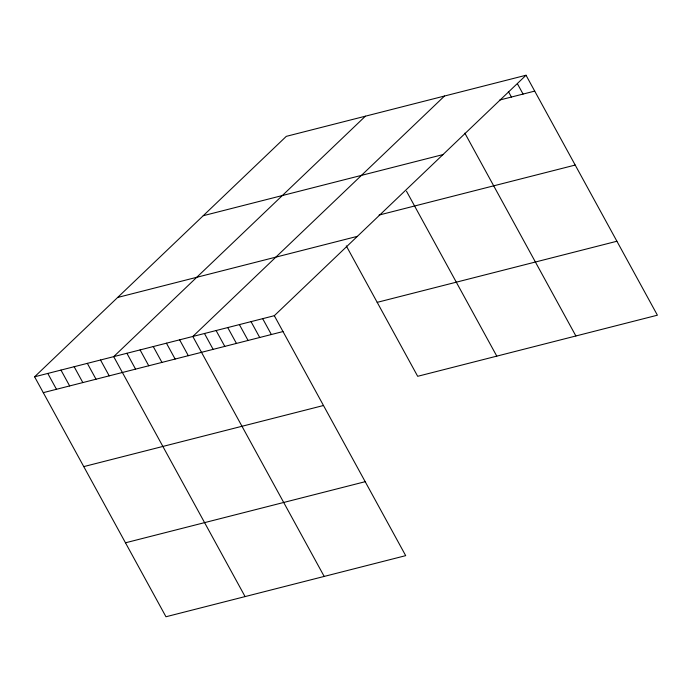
<?xml version="1.0" encoding="UTF-8"?>
<svg xmlns="http://www.w3.org/2000/svg" width="692" height="692" viewBox="0 0 692 692"><rect width="100%" height="100%" fill="white"/><g stroke="black" fill="none" stroke-linecap="round" stroke-linejoin="round"><path stroke-width="1.04" d="M526.032 75.246L274.317 315.699L405.694 555.65L165.968 616.754L34.6 376.803L286.306 136.35L526.032 75.246L657.4 315.197L417.683 376.301L346.277 245.885M365.419 116.187L113.704 356.631L245.08 596.582M444.523 96.024L192.817 336.468L324.185 576.419M499.78 100.011L534.708 91.102M203.249 215.705L442.966 154.593M379.086 215.048L575.199 165.059M117.666 297.456L357.383 236.344M34.6 376.803L274.317 315.699M377.192 302.352L616.909 241.248M43.285 392.658L283.002 331.555M83.767 466.607L323.493 405.503M125.486 542.796L365.203 481.693M517.452 83.81L523.066 94.077M508.361 91.448L511.423 97.044M464.851 133.141L575.891 335.975M406.489 191.208L496.787 356.138M262.675 318.666L271.359 334.521M251.032 321.633L259.716 337.488M239.389 324.6L248.073 340.455M227.746 327.567L236.43 343.422M216.103 330.534L224.788 346.389M204.46 333.501L213.136 349.356M179.635 339.833L188.31 355.688M166.443 343.189L175.128 359.044M153.261 346.554L161.945 362.409M140.078 349.91L148.754 365.774M126.895 353.275L135.571 369.13M100.522 359.996L109.206 375.851M87.339 363.361L96.024 379.216M74.156 366.717L82.832 382.572M60.965 370.082L69.65 385.937M47.783 373.438L56.467 389.293"/></g></svg>
